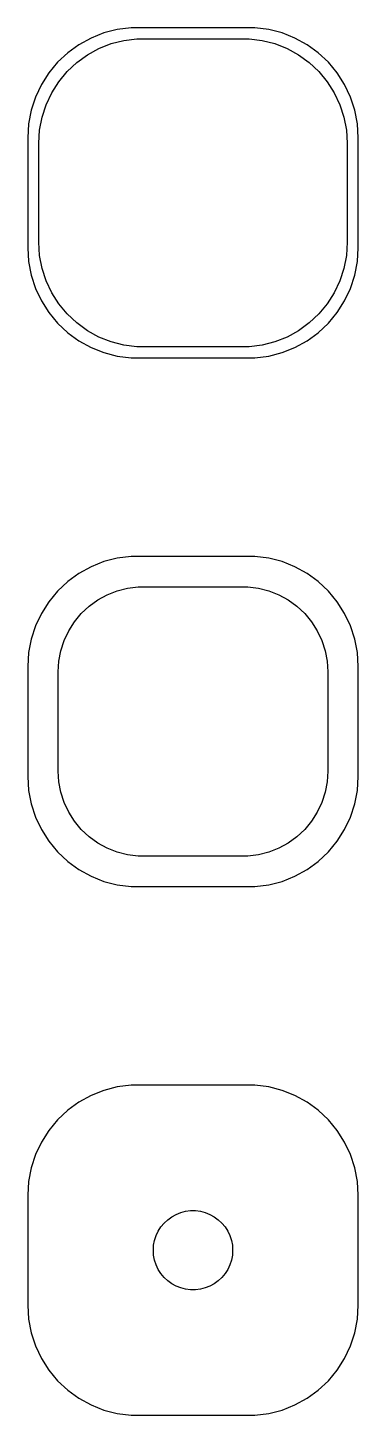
# Model space of a CAD drawing. Header units: metres. Extents: x -7.5 to 7.5, y 40.5 to 103.5.
import ezdxf

# ---------------------------------------------------------------- set-up
doc = ezdxf.new("R2010")
doc.units = ezdxf.units.M

msp = doc.modelspace()

# ---------------------------------------------------------------- linework, layer by layer
for p, q in [((-3.4369, 103.411), (-4.04507, 103.255)), ((-2.81395, 103.49), (-3.4369, 103.411)), ((2.81395, 103.49), (-2.81395, 103.49)), ((3.4369, 103.411), (2.81395, 103.49)), ((4.04507, 103.255), (3.4369, 103.411)), ((-5.17912, 102.722), (-5.68712, 102.353)), ((-4.62889, 103.024), (-5.17912, 102.722)), ((-4.04507, 103.255), (-4.62889, 103.024)), ((-4.27245, 102.548), (-3.71782, 102.768)), ((-3.71782, 102.768), (-3.14006, 102.916)), ((-3.14006, 102.916), (-2.54825, 102.991)), ((-2.54825, 102.991), (2.54825, 102.991)), ((2.54825, 102.991), (3.14006, 102.916)), ((3.14006, 102.916), (3.71782, 102.768)), ((3.71782, 102.768), (4.27245, 102.548)), ((4.62889, 103.024), (4.04507, 103.255)), ((5.17912, 102.722), (4.62889, 103.024)), ((5.68712, 102.353), (5.17912, 102.722)), ((-5.68712, 102.353), (-6.14484, 101.923)), ((-5.27776, 101.91), (-4.79517, 102.261)), ((-4.79517, 102.261), (-4.27245, 102.548)), ((4.27245, 102.548), (4.79517, 102.261)), ((4.79517, 102.261), (5.27776, 101.91)), ((6.14484, 101.923), (5.68712, 102.353)), ((-6.54507, 101.439), (-6.88153, 100.909)), ((-6.14484, 101.923), (-6.54507, 101.439)), ((-6.09282, 101.042), (-5.7126, 101.502)), ((-5.7126, 101.502), (-5.27776, 101.91)), ((5.27776, 101.91), (5.7126, 101.502)), ((5.7126, 101.502), (6.09282, 101.042)), ((6.54507, 101.439), (6.14484, 101.923)), ((6.88153, 100.909), (6.54507, 101.439)), ((-6.88153, 100.909), (-7.14888, 100.341)), ((-6.41245, 100.538), (-6.09282, 101.042)), ((6.09282, 101.042), (6.41245, 100.538)), ((7.14888, 100.341), (6.88153, 100.909)), ((-7.14888, 100.341), (-7.34291, 99.7434)), ((-6.66643, 99.9986), (-6.41245, 100.538)), ((6.41245, 100.538), (6.66643, 99.9986)), ((7.34291, 99.7434), (7.14888, 100.341)), ((-7.34291, 99.7434), (-7.46057, 99.1267)), ((-6.85077, 99.4313), (-6.66643, 99.9986)), ((6.66643, 99.9986), (6.85077, 99.4313)), ((7.46057, 99.1267), (7.34291, 99.7434)), ((-7.46057, 99.1267), (-7.5, 98.5)), ((-6.96254, 98.8453), (-6.85077, 99.4313)), ((6.85077, 99.4313), (6.96254, 98.8453)), ((7.5, 98.5), (7.46057, 99.1267)), ((-7.5, 98.5), (-7.5, 93.5)), ((-7, 98.25), (-6.96254, 98.8453)), ((-7, 93.75), (-7, 98.25)), ((6.96254, 98.8453), (7, 98.25)), ((7, 98.25), (7, 93.75)), ((7.5, 93.5), (7.5, 98.5)), ((-7.5, 93.5), (-7.46057, 92.8733)), ((-6.96254, 93.1547), (-7, 93.75)), ((7, 93.75), (6.96254, 93.1547)), ((7.46057, 92.8733), (7.5, 93.5)), ((-7.46057, 92.8733), (-7.34291, 92.2566)), ((-6.85077, 92.5687), (-6.96254, 93.1547)), ((6.96254, 93.1547), (6.85077, 92.5687)), ((7.34291, 92.2566), (7.46057, 92.8733)), ((-7.34291, 92.2566), (-7.14888, 91.6594)), ((-6.66643, 92.0014), (-6.85077, 92.5687)), ((-6.41245, 91.4617), (-6.66643, 92.0014)), ((6.66643, 92.0014), (6.41245, 91.4617)), ((6.85077, 92.5687), (6.66643, 92.0014)), ((7.14888, 91.6594), (7.34291, 92.2566)), ((-7.14888, 91.6594), (-6.88153, 91.0912)), ((-6.09282, 90.958), (-6.41245, 91.4617)), ((6.41245, 91.4617), (6.09282, 90.958)), ((6.88153, 91.0912), (7.14888, 91.6594)), ((-6.88153, 91.0912), (-6.54507, 90.5611)), ((-5.7126, 90.4984), (-6.09282, 90.958)), ((6.09282, 90.958), (5.7126, 90.4984)), ((6.54507, 90.5611), (6.88153, 91.0912)), ((-6.54507, 90.5611), (-6.14484, 90.0773)), ((-6.14484, 90.0773), (-5.68712, 89.6474)), ((-5.27776, 90.0901), (-5.7126, 90.4984)), ((-4.79517, 89.7395), (-5.27776, 90.0901)), ((5.27776, 90.0901), (4.79517, 89.7395)), ((5.7126, 90.4984), (5.27776, 90.0901)), ((5.68712, 89.6474), (6.14484, 90.0773)), ((6.14484, 90.0773), (6.54507, 90.5611)), ((-5.68712, 89.6474), (-5.17912, 89.2784)), ((-4.27245, 89.4521), (-4.79517, 89.7395)), ((-3.71782, 89.2325), (-4.27245, 89.4521)), ((4.27245, 89.4521), (3.71782, 89.2325)), ((4.79517, 89.7395), (4.27245, 89.4521)), ((5.17912, 89.2784), (5.68712, 89.6474)), ((-5.17912, 89.2784), (-4.62889, 88.9759)), ((-4.62889, 88.9759), (-4.04507, 88.7447)), ((-3.14006, 89.0841), (-3.71782, 89.2325)), ((-2.54825, 89.0094), (-3.14006, 89.0841)), ((2.54825, 89.0094), (-2.54825, 89.0094)), ((3.14006, 89.0841), (2.54825, 89.0094)), ((3.71782, 89.2325), (3.14006, 89.0841)), ((4.04507, 88.7447), (4.62889, 88.9759)), ((4.62889, 88.9759), (5.17912, 89.2784)), ((-4.04507, 88.7447), (-3.4369, 88.5886)), ((-3.4369, 88.5886), (-2.81395, 88.5099)), ((-2.81395, 88.5099), (2.81395, 88.5099)), ((2.81395, 88.5099), (3.4369, 88.5886)), ((3.4369, 88.5886), (4.04507, 88.7447)), ((-3.4369, 79.4114), (-4.04507, 79.2553)), ((-2.81395, 79.4901), (-3.4369, 79.4114)), ((2.81395, 79.4901), (-2.81395, 79.4901)), ((3.4369, 79.4114), (2.81395, 79.4901)), ((4.04507, 79.2553), (3.4369, 79.4114)), ((-4.62889, 79.0241), (-5.17912, 78.7216)), ((-4.04507, 79.2553), (-4.62889, 79.0241)), ((4.62889, 79.0241), (4.04507, 79.2553)), ((5.17912, 78.7216), (4.62889, 79.0241)), ((-5.68712, 78.3526), (-6.14484, 77.9227)), ((-5.17912, 78.7216), (-5.68712, 78.3526)), ((-2.97505, 78.0509), (-2.49297, 78.1118)), ((-2.49297, 78.1118), (2.49297, 78.1118)), ((2.49297, 78.1118), (2.97505, 78.0509)), ((5.68712, 78.3526), (5.17912, 78.7216)), ((6.14484, 77.9227), (5.68712, 78.3526)), ((-6.14484, 77.9227), (-6.54507, 77.4389)), ((-4.71649, 77.2315), (-4.32336, 77.5171)), ((-4.32336, 77.5171), (-3.89754, 77.7512)), ((-3.89754, 77.7512), (-3.44572, 77.9301)), ((-3.44572, 77.9301), (-2.97505, 78.0509)), ((2.97505, 78.0509), (3.44572, 77.9301)), ((3.44572, 77.9301), (3.89754, 77.7512)), ((3.89754, 77.7512), (4.32336, 77.5171)), ((4.32336, 77.5171), (4.71649, 77.2315)), ((6.54507, 77.4389), (6.14484, 77.9227)), ((-6.88153, 76.9088), (-7.14888, 76.3406)), ((-6.54507, 77.4389), (-6.88153, 76.9088)), ((-5.38046, 76.5244), (-5.07071, 76.8988)), ((-5.07071, 76.8988), (-4.71649, 77.2315)), ((4.71649, 77.2315), (5.07071, 76.8988)), ((5.07071, 76.8988), (5.38046, 76.5244)), ((6.88153, 76.9088), (6.54507, 77.4389)), ((7.14888, 76.3406), (6.88153, 76.9088)), ((-7.14888, 76.3406), (-7.34291, 75.7434)), ((-5.64084, 76.1141), (-5.38046, 76.5244)), ((5.38046, 76.5244), (5.64084, 76.1141)), ((7.34291, 75.7434), (7.14888, 76.3406)), ((-7.34291, 75.7434), (-7.46057, 75.1267)), ((-5.99789, 75.2123), (-5.84773, 75.6744)), ((-5.84773, 75.6744), (-5.64084, 76.1141)), ((5.64084, 76.1141), (5.84773, 75.6744)), ((5.84773, 75.6744), (5.99789, 75.2123)), ((7.46057, 75.1267), (7.34291, 75.7434)), ((-7.46057, 75.1267), (-7.5, 74.5)), ((-6.08896, 74.735), (-5.99789, 75.2123)), ((5.99789, 75.2123), (6.08896, 74.735)), ((7.5, 74.5), (7.46057, 75.1267)), ((-7.5, 74.5), (-7.5, 69.5)), ((-6.11946, 74.25), (-6.08896, 74.735)), ((6.08896, 74.735), (6.11946, 74.25)), ((7.5, 69.5), (7.5, 74.5)), ((-6.11946, 69.75), (-6.11946, 74.25)), ((6.11946, 74.25), (6.11946, 69.75)), ((-7.5, 69.5), (-7.46057, 68.8733)), ((-6.08896, 69.265), (-6.11946, 69.75)), ((6.11946, 69.75), (6.08896, 69.265)), ((7.46057, 68.8733), (7.5, 69.5)), ((-7.46057, 68.8733), (-7.34291, 68.2566)), ((-5.99789, 68.7877), (-6.08896, 69.265)), ((-5.84773, 68.3256), (-5.99789, 68.7877)), ((5.99789, 68.7877), (5.84773, 68.3256)), ((6.08896, 69.265), (5.99789, 68.7877)), ((7.34291, 68.2566), (7.46057, 68.8733)), ((-7.34291, 68.2566), (-7.14888, 67.6594)), ((-5.64084, 67.8859), (-5.84773, 68.3256)), ((5.84773, 68.3256), (5.64084, 67.8859)), ((7.14888, 67.6594), (7.34291, 68.2566)), ((-7.14888, 67.6594), (-6.88153, 67.0912)), ((-5.38046, 67.4756), (-5.64084, 67.8859)), ((-5.07071, 67.1012), (-5.38046, 67.4756)), ((5.38046, 67.4756), (5.07071, 67.1012)), ((5.64084, 67.8859), (5.38046, 67.4756)), ((6.88153, 67.0912), (7.14888, 67.6594)), ((-6.88153, 67.0912), (-6.54507, 66.5611)), ((-4.71649, 66.7685), (-5.07071, 67.1012)), ((-4.32336, 66.4829), (-4.71649, 66.7685)), ((4.71649, 66.7685), (4.32336, 66.4829)), ((5.07071, 67.1012), (4.71649, 66.7685)), ((6.54507, 66.5611), (6.88153, 67.0912)), ((-6.54507, 66.5611), (-6.14484, 66.0773)), ((-3.89754, 66.2488), (-4.32336, 66.4829)), ((-3.44572, 66.0699), (-3.89754, 66.2488)), ((3.89754, 66.2488), (3.44572, 66.0699)), ((4.32336, 66.4829), (3.89754, 66.2488)), ((6.14484, 66.0773), (6.54507, 66.5611)), ((-6.14484, 66.0773), (-5.68712, 65.6474)), ((-5.68712, 65.6474), (-5.17912, 65.2784)), ((-2.97505, 65.9491), (-3.44572, 66.0699)), ((-2.49297, 65.8882), (-2.97505, 65.9491)), ((2.49297, 65.8882), (-2.49297, 65.8882)), ((2.97505, 65.9491), (2.49297, 65.8882)), ((3.44572, 66.0699), (2.97505, 65.9491)), ((5.17912, 65.2784), (5.68712, 65.6474)), ((5.68712, 65.6474), (6.14484, 66.0773)), ((-5.17912, 65.2784), (-4.62889, 64.9759)), ((-4.62889, 64.9759), (-4.04507, 64.7447)), ((4.04507, 64.7447), (4.62889, 64.9759)), ((4.62889, 64.9759), (5.17912, 65.2784)), ((-4.04507, 64.7447), (-3.4369, 64.5886)), ((-3.4369, 64.5886), (-2.81395, 64.5099)), ((-2.81395, 64.5099), (2.81395, 64.5099)), ((2.81395, 64.5099), (3.4369, 64.5886)), ((3.4369, 64.5886), (4.04507, 64.7447)), ((-2.81395, 55.4901), (-3.4369, 55.4114)), ((2.81395, 55.4901), (-2.81395, 55.4901)), ((3.4369, 55.4114), (2.81395, 55.4901)), ((-4.62889, 55.0241), (-5.17912, 54.7216)), ((-4.04507, 55.2553), (-4.62889, 55.0241)), ((-3.4369, 55.4114), (-4.04507, 55.2553)), ((4.04507, 55.2553), (3.4369, 55.4114)), ((4.62889, 55.0241), (4.04507, 55.2553)), ((5.17912, 54.7216), (4.62889, 55.0241)), ((-5.68712, 54.3526), (-6.14484, 53.9227)), ((-5.17912, 54.7216), (-5.68712, 54.3526)), ((5.68712, 54.3526), (5.17912, 54.7216)), ((6.14484, 53.9227), (5.68712, 54.3526)), ((-6.14484, 53.9227), (-6.54507, 53.4389)), ((6.54507, 53.4389), (6.14484, 53.9227)), ((-6.88153, 52.9088), (-7.14888, 52.3406)), ((-6.54507, 53.4389), (-6.88153, 52.9088)), ((6.88153, 52.9088), (6.54507, 53.4389)), ((7.14888, 52.3406), (6.88153, 52.9088)), ((-7.14888, 52.3406), (-7.34291, 51.7434)), ((7.34291, 51.7434), (7.14888, 52.3406)), ((-7.34291, 51.7434), (-7.46057, 51.1267)), ((7.46057, 51.1267), (7.34291, 51.7434)), ((-7.46057, 51.1267), (-7.5, 50.5)), ((7.5, 50.5), (7.46057, 51.1267)), ((-7.5, 50.5), (-7.5, 45.5)), ((7.5, 45.5), (7.5, 50.5)), ((-0.556229, 49.7119), (-0.33728, 49.7681)), ((-0.33728, 49.7681), (-0.113022, 49.7964)), ((-0.113022, 49.7964), (0.113022, 49.7964)), ((0.113022, 49.7964), (0.33728, 49.7681)), ((0.33728, 49.7681), (0.556229, 49.7119)), ((-1.45622, 49.058), (-1.31213, 49.2322)), ((-1.31213, 49.2322), (-1.14735, 49.3869)), ((-1.14735, 49.3869), (-0.964478, 49.5198)), ((-0.964478, 49.5198), (-0.766388, 49.6287)), ((-0.766388, 49.6287), (-0.556229, 49.7119)), ((0.556229, 49.7119), (0.766388, 49.6287)), ((0.766388, 49.6287), (0.964478, 49.5198)), ((0.964478, 49.5198), (1.14735, 49.3869)), ((1.14735, 49.3869), (1.31213, 49.2322)), ((1.31213, 49.2322), (1.45622, 49.058)), ((-1.74344, 48.4476), (-1.67358, 48.6626)), ((-1.67358, 48.6626), (-1.57735, 48.8671)), ((-1.57735, 48.8671), (-1.45622, 49.058)), ((1.45622, 49.058), (1.57735, 48.8671)), ((1.57735, 48.8671), (1.67358, 48.6626)), ((1.67358, 48.6626), (1.74344, 48.4476)), ((-1.79999, 48), (-1.7858, 48.2256)), ((-1.7858, 47.7744), (-1.79999, 48)), ((-1.7858, 48.2256), (-1.74344, 48.4476)), ((1.74344, 48.4476), (1.7858, 48.2256)), ((1.7858, 48.2256), (1.79999, 48)), ((1.79999, 48), (1.7858, 47.7744)), ((-1.74344, 47.5524), (-1.7858, 47.7744)), ((-1.67358, 47.3374), (-1.74344, 47.5524)), ((-1.57735, 47.1329), (-1.67358, 47.3374)), ((1.67358, 47.3374), (1.57735, 47.1329)), ((1.74344, 47.5524), (1.67358, 47.3374)), ((1.7858, 47.7744), (1.74344, 47.5524)), ((-1.45622, 46.942), (-1.57735, 47.1329)), ((-1.31213, 46.7678), (-1.45622, 46.942)), ((-1.14735, 46.6131), (-1.31213, 46.7678)), ((-0.964478, 46.4802), (-1.14735, 46.6131)), ((1.14735, 46.6131), (0.964478, 46.4802)), ((1.31213, 46.7678), (1.14735, 46.6131)), ((1.45622, 46.942), (1.31213, 46.7678)), ((1.57735, 47.1329), (1.45622, 46.942)), ((-0.766388, 46.3713), (-0.964478, 46.4802)), ((-0.556229, 46.2881), (-0.766388, 46.3713)), ((-0.33728, 46.2319), (-0.556229, 46.2881)), ((-0.113022, 46.2036), (-0.33728, 46.2319)), ((0.113022, 46.2036), (-0.113022, 46.2036)), ((0.33728, 46.2319), (0.113022, 46.2036)), ((0.556229, 46.2881), (0.33728, 46.2319)), ((0.766388, 46.3713), (0.556229, 46.2881)), ((0.964478, 46.4802), (0.766388, 46.3713)), ((-7.5, 45.5), (-7.46057, 44.8733)), ((7.46057, 44.8733), (7.5, 45.5)), ((-7.46057, 44.8733), (-7.34291, 44.2566)), ((7.34291, 44.2566), (7.46057, 44.8733)), ((-7.34291, 44.2566), (-7.14888, 43.6594)), ((7.14888, 43.6594), (7.34291, 44.2566)), ((-7.14888, 43.6594), (-6.88153, 43.0912)), ((6.88153, 43.0912), (7.14888, 43.6594)), ((-6.88153, 43.0912), (-6.54507, 42.5611)), ((6.54507, 42.5611), (6.88153, 43.0912)), ((-6.54507, 42.5611), (-6.14484, 42.0773)), ((6.14484, 42.0773), (6.54507, 42.5611)), ((-6.14484, 42.0773), (-5.68712, 41.6474)), ((-5.68712, 41.6474), (-5.17912, 41.2784)), ((5.17912, 41.2784), (5.68712, 41.6474)), ((5.68712, 41.6474), (6.14484, 42.0773)), ((-5.17912, 41.2784), (-4.62889, 40.9759)), ((-4.62889, 40.9759), (-4.04507, 40.7447)), ((4.04507, 40.7447), (4.62889, 40.9759)), ((4.62889, 40.9759), (5.17912, 41.2784)), ((-4.04507, 40.7447), (-3.4369, 40.5886)), ((-3.4369, 40.5886), (-2.81395, 40.5099)), ((-2.81395, 40.5099), (2.81395, 40.5099)), ((2.81395, 40.5099), (3.4369, 40.5886)), ((3.4369, 40.5886), (4.04507, 40.7447))]:
    msp.add_line(p, q)

doc.saveas('drawing.dxf')
